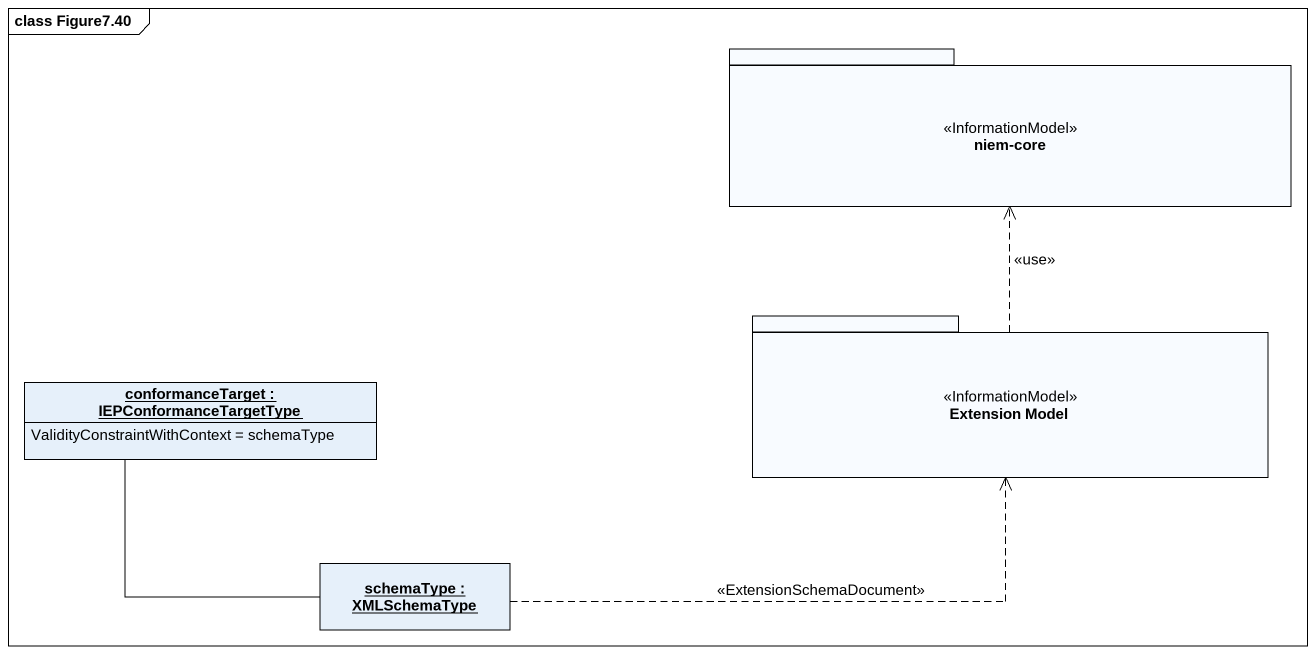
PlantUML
@startuml
mainframe class Figure7.40
hide circle
hide empty members
package "niem-core" as niem_core <<InformationModel>> {
}
package "Extension Model" as Extension_Model <<InformationModel>> {
}
object "conformanceTarget : IEPConformanceTargetType" as conformanceTarget {
  ValidityConstraintWithContext = schemaType
}
object "schemaType : XMLSchemaType" as schemaType
Extension_Model .up.> niem_core : <<use>>
schemaType .right.> Extension_Model : <<ExtensionSchemaDocument>>
schemaType -up- conformanceTarget
@enduml
